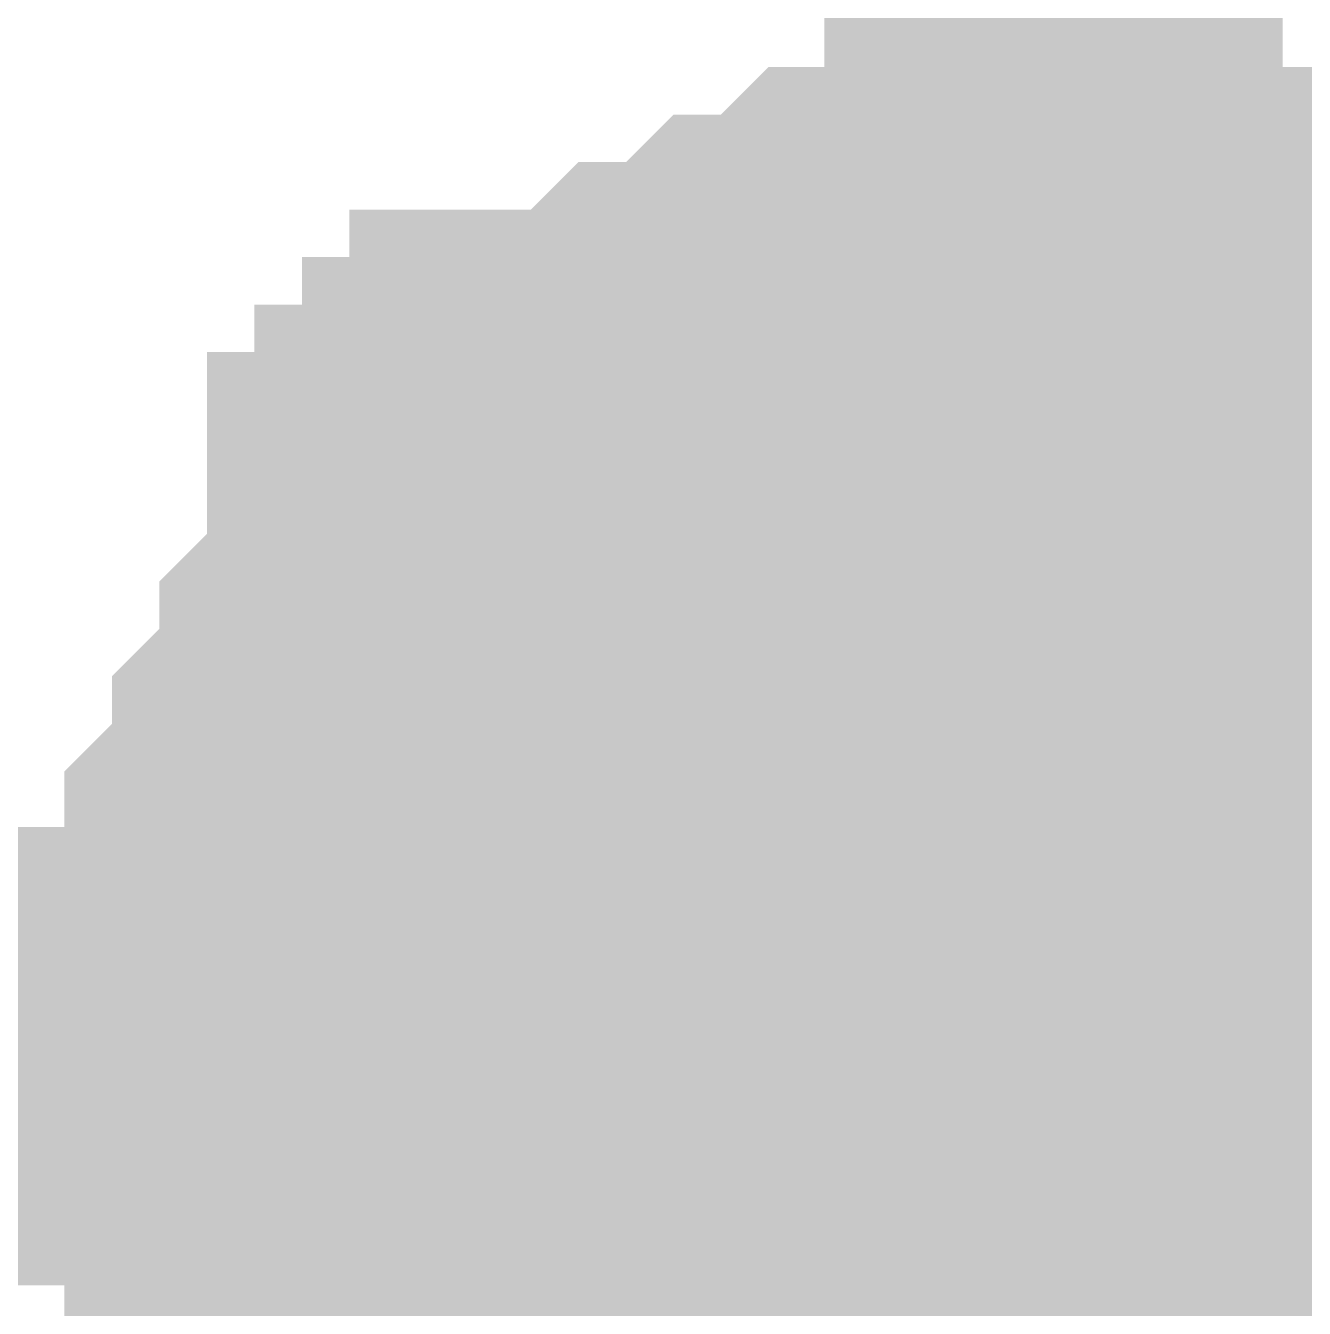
# Model space of a CAD drawing. Header units: millimetres. Extents: x 0 to 841, y 0 to 594.
# Drawn here: x 114.453 to 115.289, y 34.817 to 35.655 of the extents above; entities that cross this region are included whole.
import ezdxf

# ---------------------------------------------------------------- set-up
doc = ezdxf.new("R2010")
doc.units = ezdxf.units.MM
doc.layers.add('Sheet', color=255, linetype='Continuous')

msp = doc.modelspace()

# ---------------------------------------------------------------- linework, layer by layer
at = {"layer": 'Sheet', "const_width": 0.29972}
for points in [[(87.6404, 49.98672), (100.12496, 49.98672), (100.12496, 34.98138), (115.12507, 34.98138), (115.12507, 34.98138)], [(115.12507, 34.98138), (115.12507, 41.97144)], [(114.62818, 34.98138), (114.62818, 35.01245), (114.62818, 35.04351), (114.62818, 35.04351), (114.62818, 35.07458), (114.62818, 35.10565), (114.65923, 35.13672), (114.65923, 35.16778), (114.65923, 35.16778), (114.69029, 35.19885), (114.69029, 35.22992), (114.69029, 35.22992), (114.72134, 35.26098), (114.72134, 35.29205), (114.7524, 35.29205), (114.7524, 35.32312), (114.78346, 35.32312), (114.78346, 35.35418), (114.81451, 35.35418), (114.81451, 35.38525), (114.84557, 35.38525), (114.87662, 35.41632), (114.87662, 35.41632), (114.90768, 35.41632), (114.93874, 35.44738), (114.93874, 35.44738), (114.96979, 35.44738), (115.00085, 35.47845), (115.03191, 35.47845), (115.06296, 35.47845), (115.06296, 35.47845), (115.09402, 35.47845), (115.12507, 35.47845)], [(114.62818, 34.98138), (114.62818, 35.01245), (114.62818, 35.04351), (114.62818, 35.04351), (114.62818, 35.07458), (114.62818, 35.10565), (114.65923, 35.13672), (114.65923, 35.16778), (114.65923, 35.16778), (114.69029, 35.19885), (114.69029, 35.22992), (114.69029, 35.22992), (114.72134, 35.26098), (114.72134, 35.29205), (114.7524, 35.29205), (114.7524, 35.32312), (114.78346, 35.32312), (114.78346, 35.35418), (114.81451, 35.35418), (114.81451, 35.38525), (114.84557, 35.38525), (114.87662, 35.41632), (114.87662, 35.41632), (114.90768, 35.41632), (114.93874, 35.44738), (114.93874, 35.44738), (114.96979, 35.44738), (115.00085, 35.47845), (115.03191, 35.47845), (115.06296, 35.47845), (115.06296, 35.47845), (115.09402, 35.47845), (115.12507, 35.47845)], [(114.62818, 34.98138), (114.62818, 35.01245), (114.62818, 35.04351), (114.62818, 35.04351), (114.62818, 35.07458), (114.62818, 35.10565), (114.65923, 35.13672), (114.65923, 35.16778), (114.65923, 35.16778), (114.69029, 35.19885), (114.69029, 35.22992), (114.69029, 35.22992), (114.72134, 35.26098), (114.72134, 35.29205), (114.7524, 35.29205), (114.7524, 35.32312), (114.78346, 35.32312), (114.78346, 35.35418), (114.81451, 35.35418), (114.81451, 35.38525), (114.84557, 35.38525), (114.87662, 35.41632), (114.87662, 35.41632), (114.90768, 35.41632), (114.93874, 35.44738), (114.93874, 35.44738), (114.96979, 35.44738), (115.00085, 35.47845), (115.03191, 35.47845), (115.06296, 35.47845), (115.06296, 35.47845), (115.09402, 35.47845), (115.12507, 35.47845)], [(114.62818, 34.98138), (114.62818, 35.01245), (114.62818, 35.04351), (114.62818, 35.04351), (114.62818, 35.07458), (114.62818, 35.10565), (114.65923, 35.13672), (114.65923, 35.16778), (114.65923, 35.16778), (114.69029, 35.19885), (114.69029, 35.22992), (114.69029, 35.22992), (114.72134, 35.26098), (114.72134, 35.29205), (114.7524, 35.29205), (114.7524, 35.32312), (114.78346, 35.32312), (114.78346, 35.35418), (114.81451, 35.35418), (114.81451, 35.38525), (114.84557, 35.38525), (114.87662, 35.41632), (114.87662, 35.41632), (114.90768, 35.41632), (114.93874, 35.44738), (114.93874, 35.44738), (114.96979, 35.44738), (115.00085, 35.47845), (115.03191, 35.47845), (115.06296, 35.47845), (115.06296, 35.47845), (115.09402, 35.47845), (115.12507, 35.47845)], [(114.62818, 34.98138), (114.62818, 35.01245), (114.62818, 35.04351), (114.62818, 35.04351), (114.62818, 35.07458), (114.62818, 35.10565), (114.65923, 35.13672), (114.65923, 35.16778), (114.65923, 35.16778), (114.69029, 35.19885), (114.69029, 35.22992), (114.69029, 35.22992), (114.72134, 35.26098), (114.72134, 35.29205), (114.7524, 35.29205), (114.7524, 35.32312), (114.78346, 35.32312), (114.78346, 35.35418), (114.81451, 35.35418), (114.81451, 35.38525), (114.84557, 35.38525), (114.87662, 35.41632), (114.87662, 35.41632), (114.90768, 35.41632), (114.93874, 35.44738), (114.93874, 35.44738), (114.96979, 35.44738), (115.00085, 35.47845), (115.03191, 35.47845), (115.06296, 35.47845), (115.06296, 35.47845), (115.09402, 35.47845), (115.12507, 35.47845)], [(114.62818, 34.98138), (114.62818, 35.01245), (114.62818, 35.04351), (114.62818, 35.04351), (114.62818, 35.07458), (114.62818, 35.10565), (114.65923, 35.13672), (114.65923, 35.16778), (114.65923, 35.16778), (114.69029, 35.19885), (114.69029, 35.22992), (114.69029, 35.22992), (114.72134, 35.26098), (114.72134, 35.29205), (114.7524, 35.29205), (114.7524, 35.32312), (114.78346, 35.32312), (114.78346, 35.35418), (114.81451, 35.35418), (114.81451, 35.38525), (114.84557, 35.38525), (114.87662, 35.41632), (114.87662, 35.41632), (114.90768, 35.41632), (114.93874, 35.44738), (114.93874, 35.44738), (114.96979, 35.44738), (115.00085, 35.47845), (115.03191, 35.47845), (115.06296, 35.47845), (115.06296, 35.47845), (115.09402, 35.47845), (115.12507, 35.47845)], [(114.62818, 34.98138), (114.62818, 35.01245), (114.62818, 35.04351), (114.62818, 35.04351), (114.62818, 35.07458), (114.62818, 35.10565), (114.65923, 35.13672), (114.65923, 35.16778), (114.65923, 35.16778), (114.69029, 35.19885), (114.69029, 35.22992), (114.69029, 35.22992), (114.72134, 35.26098), (114.72134, 35.29205), (114.7524, 35.29205), (114.7524, 35.32312), (114.78346, 35.32312), (114.78346, 35.35418), (114.81451, 35.35418), (114.81451, 35.38525), (114.84557, 35.38525), (114.87662, 35.41632), (114.87662, 35.41632), (114.90768, 35.41632), (114.93874, 35.44738), (114.93874, 35.44738), (114.96979, 35.44738), (115.00085, 35.47845), (115.03191, 35.47845), (115.06296, 35.47845), (115.06296, 35.47845), (115.09402, 35.47845), (115.12507, 35.47845)], [(114.62818, 34.98138), (114.62818, 35.01245), (114.62818, 35.04351), (114.62818, 35.04351), (114.62818, 35.07458), (114.62818, 35.10565), (114.65923, 35.13672), (114.65923, 35.16778), (114.65923, 35.16778), (114.69029, 35.19885), (114.69029, 35.22992), (114.69029, 35.22992), (114.72134, 35.26098), (114.72134, 35.29205), (114.7524, 35.29205), (114.7524, 35.32312), (114.78346, 35.32312), (114.78346, 35.35418), (114.81451, 35.35418), (114.81451, 35.38525), (114.84557, 35.38525), (114.87662, 35.41632), (114.87662, 35.41632), (114.90768, 35.41632), (114.93874, 35.44738), (114.93874, 35.44738), (114.96979, 35.44738), (115.00085, 35.47845), (115.03191, 35.47845), (115.06296, 35.47845), (115.06296, 35.47845), (115.09402, 35.47845), (115.12507, 35.47845)], [(114.62818, 34.98138), (114.62818, 35.01245), (114.62818, 35.04351), (114.62818, 35.04351), (114.62818, 35.07458), (114.62818, 35.10565), (114.65923, 35.13672), (114.65923, 35.16778), (114.65923, 35.16778), (114.69029, 35.19885), (114.69029, 35.22992), (114.69029, 35.22992), (114.72134, 35.26098), (114.72134, 35.29205), (114.7524, 35.29205), (114.7524, 35.32312), (114.78346, 35.32312), (114.78346, 35.35418), (114.81451, 35.35418), (114.81451, 35.38525), (114.84557, 35.38525), (114.87662, 35.41632), (114.87662, 35.41632), (114.90768, 35.41632), (114.93874, 35.44738), (114.93874, 35.44738), (114.96979, 35.44738), (115.00085, 35.47845), (115.03191, 35.47845), (115.06296, 35.47845), (115.06296, 35.47845), (115.09402, 35.47845), (115.12507, 35.47845)], [(114.62818, 34.98138), (114.62818, 35.01245), (114.62818, 35.04351), (114.62818, 35.04351), (114.62818, 35.07458), (114.62818, 35.10565), (114.65923, 35.13672), (114.65923, 35.16778), (114.65923, 35.16778), (114.69029, 35.19885), (114.69029, 35.22992), (114.69029, 35.22992), (114.72134, 35.26098), (114.72134, 35.29205), (114.7524, 35.29205), (114.7524, 35.32312), (114.78346, 35.32312), (114.78346, 35.35418), (114.81451, 35.35418), (114.81451, 35.38525), (114.84557, 35.38525), (114.87662, 35.41632), (114.87662, 35.41632), (114.90768, 35.41632), (114.93874, 35.44738), (114.93874, 35.44738), (114.96979, 35.44738), (115.00085, 35.47845), (115.03191, 35.47845), (115.06296, 35.47845), (115.06296, 35.47845), (115.09402, 35.47845), (115.12507, 35.47845)], [(114.62818, 34.98138), (114.62818, 35.01245), (114.62818, 35.04351), (114.62818, 35.04351), (114.62818, 35.07458), (114.62818, 35.10565), (114.65923, 35.13672), (114.65923, 35.16778), (114.65923, 35.16778), (114.69029, 35.19885), (114.69029, 35.22992), (114.69029, 35.22992), (114.72134, 35.26098), (114.72134, 35.29205), (114.7524, 35.29205), (114.7524, 35.32312), (114.78346, 35.32312), (114.78346, 35.35418), (114.81451, 35.35418), (114.81451, 35.38525), (114.84557, 35.38525), (114.87662, 35.41632), (114.87662, 35.41632), (114.90768, 35.41632), (114.93874, 35.44738), (114.93874, 35.44738), (114.96979, 35.44738), (115.00085, 35.47845), (115.03191, 35.47845), (115.06296, 35.47845), (115.06296, 35.47845), (115.09402, 35.47845), (115.12507, 35.47845)], [(114.62818, 34.98138), (114.62818, 35.01245), (114.62818, 35.04351), (114.62818, 35.04351), (114.62818, 35.07458), (114.62818, 35.10565), (114.65923, 35.13672), (114.65923, 35.16778), (114.65923, 35.16778), (114.69029, 35.19885), (114.69029, 35.22992), (114.69029, 35.22992), (114.72134, 35.26098), (114.72134, 35.29205), (114.7524, 35.29205), (114.7524, 35.32312), (114.78346, 35.32312), (114.78346, 35.35418), (114.81451, 35.35418), (114.81451, 35.38525), (114.84557, 35.38525), (114.87662, 35.41632), (114.87662, 35.41632), (114.90768, 35.41632), (114.93874, 35.44738), (114.93874, 35.44738), (114.96979, 35.44738), (115.00085, 35.47845), (115.03191, 35.47845), (115.06296, 35.47845), (115.06296, 35.47845), (115.09402, 35.47845), (115.12507, 35.47845)], [(114.62818, 34.98138), (114.62818, 35.01245), (114.62818, 35.04351), (114.62818, 35.04351), (114.62818, 35.07458), (114.62818, 35.10565), (114.65923, 35.13672), (114.65923, 35.16778), (114.65923, 35.16778), (114.69029, 35.19885), (114.69029, 35.22992), (114.69029, 35.22992), (114.72134, 35.26098), (114.72134, 35.29205), (114.7524, 35.29205), (114.7524, 35.32312), (114.78346, 35.32312), (114.78346, 35.35418), (114.81451, 35.35418), (114.81451, 35.38525), (114.84557, 35.38525), (114.87662, 35.41632), (114.87662, 35.41632), (114.90768, 35.41632), (114.93874, 35.44738), (114.93874, 35.44738), (114.96979, 35.44738), (115.00085, 35.47845), (115.03191, 35.47845), (115.06296, 35.47845), (115.06296, 35.47845), (115.09402, 35.47845), (115.12507, 35.47845)], [(114.62818, 34.98138), (114.62818, 35.01245), (114.62818, 35.04351), (114.62818, 35.04351), (114.62818, 35.07458), (114.62818, 35.10565), (114.65923, 35.13672), (114.65923, 35.16778), (114.65923, 35.16778), (114.69029, 35.19885), (114.69029, 35.22992), (114.69029, 35.22992), (114.72134, 35.26098), (114.72134, 35.29205), (114.7524, 35.29205), (114.7524, 35.32312), (114.78346, 35.32312), (114.78346, 35.35418), (114.81451, 35.35418), (114.81451, 35.38525), (114.84557, 35.38525), (114.87662, 35.41632), (114.87662, 35.41632), (114.90768, 35.41632), (114.93874, 35.44738), (114.93874, 35.44738), (114.96979, 35.44738), (115.00085, 35.47845), (115.03191, 35.47845), (115.06296, 35.47845), (115.06296, 35.47845), (115.09402, 35.47845), (115.12507, 35.47845)], [(114.62818, 34.98138), (114.62818, 35.01245), (114.62818, 35.04351), (114.62818, 35.04351), (114.62818, 35.07458), (114.62818, 35.10565), (114.65923, 35.13672), (114.65923, 35.16778), (114.65923, 35.16778), (114.69029, 35.19885), (114.69029, 35.22992), (114.69029, 35.22992), (114.72134, 35.26098), (114.72134, 35.29205), (114.7524, 35.29205), (114.7524, 35.32312), (114.78346, 35.32312), (114.78346, 35.35418), (114.81451, 35.35418), (114.81451, 35.38525), (114.84557, 35.38525), (114.87662, 35.41632), (114.87662, 35.41632), (114.90768, 35.41632), (114.93874, 35.44738), (114.93874, 35.44738), (114.96979, 35.44738), (115.00085, 35.47845), (115.03191, 35.47845), (115.06296, 35.47845), (115.06296, 35.47845), (115.09402, 35.47845), (115.12507, 35.47845)], [(114.62818, 34.98138), (114.62818, 35.01245), (114.62818, 35.04351), (114.62818, 35.04351), (114.62818, 35.07458), (114.62818, 35.10565), (114.65923, 35.13672), (114.65923, 35.16778), (114.65923, 35.16778), (114.69029, 35.19885), (114.69029, 35.22992), (114.69029, 35.22992), (114.72134, 35.26098), (114.72134, 35.29205), (114.7524, 35.29205), (114.7524, 35.32312), (114.78346, 35.32312), (114.78346, 35.35418), (114.81451, 35.35418), (114.81451, 35.38525), (114.84557, 35.38525), (114.87662, 35.41632), (114.87662, 35.41632), (114.90768, 35.41632), (114.93874, 35.44738), (114.93874, 35.44738), (114.96979, 35.44738), (115.00085, 35.47845), (115.03191, 35.47845), (115.06296, 35.47845), (115.06296, 35.47845), (115.09402, 35.47845), (115.12507, 35.47845)], [(114.62818, 34.98138), (114.62818, 35.01245), (114.62818, 35.04351), (114.62818, 35.04351), (114.62818, 35.07458), (114.62818, 35.10565), (114.65923, 35.13672), (114.65923, 35.16778), (114.65923, 35.16778), (114.69029, 35.19885), (114.69029, 35.22992), (114.69029, 35.22992), (114.72134, 35.26098), (114.72134, 35.29205), (114.7524, 35.29205), (114.7524, 35.32312), (114.78346, 35.32312), (114.78346, 35.35418), (114.81451, 35.35418), (114.81451, 35.38525), (114.84557, 35.38525), (114.87662, 35.41632), (114.87662, 35.41632), (114.90768, 35.41632), (114.93874, 35.44738), (114.93874, 35.44738), (114.96979, 35.44738), (115.00085, 35.47845), (115.03191, 35.47845), (115.06296, 35.47845), (115.06296, 35.47845), (115.09402, 35.47845), (115.12507, 35.47845)], [(114.62818, 34.98138), (114.62818, 35.01245), (114.62818, 35.04351), (114.62818, 35.04351), (114.62818, 35.07458), (114.62818, 35.10565), (114.65923, 35.13672), (114.65923, 35.16778), (114.65923, 35.16778), (114.69029, 35.19885), (114.69029, 35.22992), (114.69029, 35.22992), (114.72134, 35.26098), (114.72134, 35.29205), (114.7524, 35.29205), (114.7524, 35.32312), (114.78346, 35.32312), (114.78346, 35.35418), (114.81451, 35.35418), (114.81451, 35.38525), (114.84557, 35.38525), (114.87662, 35.41632), (114.87662, 35.41632), (114.90768, 35.41632), (114.93874, 35.44738), (114.93874, 35.44738), (114.96979, 35.44738), (115.00085, 35.47845), (115.03191, 35.47845), (115.06296, 35.47845), (115.06296, 35.47845), (115.09402, 35.47845), (115.12507, 35.47845)], [(114.62818, 34.98138), (114.62818, 35.01245), (114.62818, 35.04351), (114.62818, 35.04351), (114.62818, 35.07458), (114.62818, 35.10565), (114.65923, 35.13672), (114.65923, 35.16778), (114.65923, 35.16778), (114.69029, 35.19885), (114.69029, 35.22992), (114.69029, 35.22992), (114.72134, 35.26098), (114.72134, 35.29205), (114.7524, 35.29205), (114.7524, 35.32312), (114.78346, 35.32312), (114.78346, 35.35418), (114.81451, 35.35418), (114.81451, 35.38525), (114.84557, 35.38525), (114.87662, 35.41632), (114.87662, 35.41632), (114.90768, 35.41632), (114.93874, 35.44738), (114.93874, 35.44738), (114.96979, 35.44738), (115.00085, 35.47845), (115.03191, 35.47845), (115.06296, 35.47845), (115.06296, 35.47845), (115.09402, 35.47845), (115.12507, 35.47845)], [(114.62818, 34.98138), (114.62818, 35.01245), (114.62818, 35.04351), (114.62818, 35.04351), (114.62818, 35.07458), (114.62818, 35.10565), (114.65923, 35.13672), (114.65923, 35.16778), (114.65923, 35.16778), (114.69029, 35.19885), (114.69029, 35.22992), (114.69029, 35.22992), (114.72134, 35.26098), (114.72134, 35.29205), (114.7524, 35.29205), (114.7524, 35.32312), (114.78346, 35.32312), (114.78346, 35.35418), (114.81451, 35.35418), (114.81451, 35.38525), (114.84557, 35.38525), (114.87662, 35.41632), (114.87662, 35.41632), (114.90768, 35.41632), (114.93874, 35.44738), (114.93874, 35.44738), (114.96979, 35.44738), (115.00085, 35.47845), (115.03191, 35.47845), (115.06296, 35.47845), (115.06296, 35.47845), (115.09402, 35.47845), (115.12507, 35.47845)], [(115.12507, 35.47845), (115.12507, 35.47845)], [(115.12507, 35.47845), (115.15613, 35.47845), (115.18719, 35.47845), (115.18719, 35.47845), (115.21824, 35.47845), (115.2493, 35.47845), (115.28035, 35.44738), (115.31141, 35.44738), (115.31141, 35.44738), (115.34247, 35.41632), (115.37352, 35.41632), (115.37352, 35.41632), (115.40458, 35.38525), (115.43564, 35.38525), (115.43564, 35.35418), (115.46669, 35.35418)], [(115.12507, 35.47845), (115.12507, 35.47845)], [(115.12507, 35.47845), (115.15613, 35.47845), (115.18719, 35.47845), (115.18719, 35.47845), (115.21824, 35.47845), (115.2493, 35.47845), (115.28035, 35.44738), (115.31141, 35.44738), (115.31141, 35.44738), (115.34247, 35.41632), (115.37352, 35.41632), (115.37352, 35.41632), (115.40458, 35.38525), (115.43564, 35.38525), (115.43564, 35.35418), (115.46669, 35.35418)], [(115.12507, 35.47845), (115.12507, 35.47845)], [(115.12507, 35.47845), (115.15613, 35.47845), (115.18719, 35.47845), (115.18719, 35.47845), (115.21824, 35.47845), (115.2493, 35.47845), (115.28035, 35.44738), (115.31141, 35.44738), (115.31141, 35.44738), (115.34247, 35.41632), (115.37352, 35.41632), (115.37352, 35.41632), (115.40458, 35.38525), (115.43564, 35.38525), (115.43564, 35.35418), (115.46669, 35.35418)], [(115.12507, 35.47845), (115.12507, 35.47845)], [(115.12507, 35.47845), (115.15613, 35.47845), (115.18719, 35.47845), (115.18719, 35.47845), (115.21824, 35.47845), (115.2493, 35.47845), (115.28035, 35.44738), (115.31141, 35.44738), (115.31141, 35.44738), (115.34247, 35.41632), (115.37352, 35.41632), (115.37352, 35.41632), (115.40458, 35.38525), (115.43564, 35.38525), (115.43564, 35.35418), (115.46669, 35.35418)], [(115.12507, 35.47845), (115.12507, 35.47845)], [(115.12507, 35.47845), (115.15613, 35.47845), (115.18719, 35.47845), (115.18719, 35.47845), (115.21824, 35.47845), (115.2493, 35.47845), (115.28035, 35.44738), (115.31141, 35.44738), (115.31141, 35.44738), (115.34247, 35.41632), (115.37352, 35.41632), (115.37352, 35.41632), (115.40458, 35.38525), (115.43564, 35.38525), (115.43564, 35.35418), (115.46669, 35.35418)], [(115.12507, 35.47845), (115.12507, 35.47845)], [(115.12507, 35.47845), (115.15613, 35.47845), (115.18719, 35.47845), (115.18719, 35.47845), (115.21824, 35.47845), (115.2493, 35.47845), (115.28035, 35.44738), (115.31141, 35.44738), (115.31141, 35.44738), (115.34247, 35.41632), (115.37352, 35.41632), (115.37352, 35.41632), (115.40458, 35.38525), (115.43564, 35.38525), (115.43564, 35.35418), (115.46669, 35.35418)], [(115.12507, 35.47845), (115.12507, 35.47845)], [(115.12507, 35.47845), (115.15613, 35.47845), (115.18719, 35.47845), (115.18719, 35.47845), (115.21824, 35.47845), (115.2493, 35.47845), (115.28035, 35.44738), (115.31141, 35.44738), (115.31141, 35.44738), (115.34247, 35.41632), (115.37352, 35.41632), (115.37352, 35.41632), (115.40458, 35.38525), (115.43564, 35.38525), (115.43564, 35.35418), (115.46669, 35.35418)], [(115.12507, 35.47845), (115.12507, 35.47845)], [(115.12507, 35.47845), (115.15613, 35.47845), (115.18719, 35.47845), (115.18719, 35.47845), (115.21824, 35.47845), (115.2493, 35.47845), (115.28035, 35.44738), (115.31141, 35.44738), (115.31141, 35.44738), (115.34247, 35.41632), (115.37352, 35.41632), (115.37352, 35.41632), (115.40458, 35.38525), (115.43564, 35.38525), (115.43564, 35.35418), (115.46669, 35.35418)], [(115.12507, 35.47845), (115.12507, 35.47845)], [(115.12507, 35.47845), (115.15613, 35.47845), (115.18719, 35.47845), (115.18719, 35.47845), (115.21824, 35.47845), (115.2493, 35.47845), (115.28035, 35.44738), (115.31141, 35.44738), (115.31141, 35.44738), (115.34247, 35.41632), (115.37352, 35.41632), (115.37352, 35.41632), (115.40458, 35.38525), (115.43564, 35.38525), (115.43564, 35.35418), (115.46669, 35.35418)], [(115.12507, 35.47845), (115.12507, 35.47845)], [(115.12507, 35.47845), (115.15613, 35.47845), (115.18719, 35.47845), (115.18719, 35.47845), (115.21824, 35.47845), (115.2493, 35.47845), (115.28035, 35.44738), (115.31141, 35.44738), (115.31141, 35.44738), (115.34247, 35.41632), (115.37352, 35.41632), (115.37352, 35.41632), (115.40458, 35.38525), (115.43564, 35.38525), (115.43564, 35.35418), (115.46669, 35.35418)], [(115.12507, 35.47845), (115.12507, 35.47845)], [(115.12507, 35.47845), (115.15613, 35.47845), (115.18719, 35.47845), (115.18719, 35.47845), (115.21824, 35.47845), (115.2493, 35.47845), (115.28035, 35.44738), (115.31141, 35.44738), (115.31141, 35.44738), (115.34247, 35.41632), (115.37352, 35.41632), (115.37352, 35.41632), (115.40458, 35.38525), (115.43564, 35.38525), (115.43564, 35.35418), (115.46669, 35.35418)], [(115.12507, 35.47845), (115.12507, 35.47845)], [(115.12507, 35.47845), (115.15613, 35.47845), (115.18719, 35.47845), (115.18719, 35.47845), (115.21824, 35.47845), (115.2493, 35.47845), (115.28035, 35.44738), (115.31141, 35.44738), (115.31141, 35.44738), (115.34247, 35.41632), (115.37352, 35.41632), (115.37352, 35.41632), (115.40458, 35.38525), (115.43564, 35.38525), (115.43564, 35.35418), (115.46669, 35.35418)], [(115.12507, 35.47845), (115.12507, 35.47845)], [(115.12507, 35.47845), (115.15613, 35.47845), (115.18719, 35.47845), (115.18719, 35.47845), (115.21824, 35.47845), (115.2493, 35.47845), (115.28035, 35.44738), (115.31141, 35.44738), (115.31141, 35.44738), (115.34247, 35.41632), (115.37352, 35.41632), (115.37352, 35.41632), (115.40458, 35.38525), (115.43564, 35.38525), (115.43564, 35.35418), (115.46669, 35.35418)], [(115.12507, 35.47845), (115.12507, 35.47845)], [(115.12507, 35.47845), (115.15613, 35.47845), (115.18719, 35.47845), (115.18719, 35.47845), (115.21824, 35.47845), (115.2493, 35.47845), (115.28035, 35.44738), (115.31141, 35.44738), (115.31141, 35.44738), (115.34247, 35.41632), (115.37352, 35.41632), (115.37352, 35.41632), (115.40458, 35.38525), (115.43564, 35.38525), (115.43564, 35.35418), (115.46669, 35.35418)], [(115.12507, 35.47845), (115.12507, 35.47845)], [(115.12507, 35.47845), (115.15613, 35.47845), (115.18719, 35.47845), (115.18719, 35.47845), (115.21824, 35.47845), (115.2493, 35.47845), (115.28035, 35.44738), (115.31141, 35.44738), (115.31141, 35.44738), (115.34247, 35.41632), (115.37352, 35.41632), (115.37352, 35.41632), (115.40458, 35.38525), (115.43564, 35.38525), (115.43564, 35.35418), (115.46669, 35.35418)], [(115.12507, 35.47845), (115.12507, 35.47845)], [(115.12507, 35.47845), (115.15613, 35.47845), (115.18719, 35.47845), (115.18719, 35.47845), (115.21824, 35.47845), (115.2493, 35.47845), (115.28035, 35.44738), (115.31141, 35.44738), (115.31141, 35.44738), (115.34247, 35.41632), (115.37352, 35.41632), (115.37352, 35.41632), (115.40458, 35.38525), (115.43564, 35.38525), (115.43564, 35.35418), (115.46669, 35.35418)], [(115.12507, 35.47845), (115.12507, 35.47845)], [(115.12507, 35.47845), (115.15613, 35.47845), (115.18719, 35.47845), (115.18719, 35.47845), (115.21824, 35.47845), (115.2493, 35.47845), (115.28035, 35.44738), (115.31141, 35.44738), (115.31141, 35.44738), (115.34247, 35.41632), (115.37352, 35.41632), (115.37352, 35.41632), (115.40458, 35.38525), (115.43564, 35.38525), (115.43564, 35.35418), (115.46669, 35.35418)], [(115.12507, 35.47845), (115.12507, 35.47845)], [(115.12507, 35.47845), (115.15613, 35.47845), (115.18719, 35.47845), (115.18719, 35.47845), (115.21824, 35.47845), (115.2493, 35.47845), (115.28035, 35.44738), (115.31141, 35.44738), (115.31141, 35.44738), (115.34247, 35.41632), (115.37352, 35.41632), (115.37352, 35.41632), (115.40458, 35.38525), (115.43564, 35.38525), (115.43564, 35.35418), (115.46669, 35.35418)], [(115.12507, 35.47845), (115.12507, 35.47845)], [(115.12507, 35.47845), (115.15613, 35.47845), (115.18719, 35.47845), (115.18719, 35.47845), (115.21824, 35.47845), (115.2493, 35.47845), (115.28035, 35.44738), (115.31141, 35.44738), (115.31141, 35.44738), (115.34247, 35.41632), (115.37352, 35.41632), (115.37352, 35.41632), (115.40458, 35.38525), (115.43564, 35.38525), (115.43564, 35.35418), (115.46669, 35.35418)], [(115.12507, 35.47845), (115.12507, 35.47845)], [(115.12507, 35.47845), (115.15613, 35.47845), (115.18719, 35.47845), (115.18719, 35.47845), (115.21824, 35.47845), (115.2493, 35.47845), (115.28035, 35.44738), (115.31141, 35.44738), (115.31141, 35.44738), (115.34247, 35.41632), (115.37352, 35.41632), (115.37352, 35.41632), (115.40458, 35.38525), (115.43564, 35.38525), (115.43564, 35.35418), (115.46669, 35.35418)], [(114.7524, 34.63964), (114.7524, 34.67071), (114.72134, 34.67071), (114.72134, 34.70178), (114.69029, 34.73285), (114.69029, 34.73285), (114.69029, 34.76391), (114.65923, 34.79498), (114.65923, 34.79498), (114.65923, 34.82605), (114.62818, 34.85711), (114.62818, 34.88818), (114.62818, 34.91925), (114.62818, 34.91925), (114.62818, 34.95031), (114.62818, 34.98138)], [(114.62818, 34.98138), (114.62818, 34.98138)], [(114.7524, 34.63964), (114.7524, 34.67071), (114.72134, 34.67071), (114.72134, 34.70178), (114.69029, 34.73285), (114.69029, 34.73285), (114.69029, 34.76391), (114.65923, 34.79498), (114.65923, 34.79498), (114.65923, 34.82605), (114.62818, 34.85711), (114.62818, 34.88818), (114.62818, 34.91925), (114.62818, 34.91925), (114.62818, 34.95031), (114.62818, 34.98138)], [(114.62818, 34.98138), (114.62818, 34.98138)], [(114.7524, 34.63964), (114.7524, 34.67071), (114.72134, 34.67071), (114.72134, 34.70178), (114.69029, 34.73285), (114.69029, 34.73285), (114.69029, 34.76391), (114.65923, 34.79498), (114.65923, 34.79498), (114.65923, 34.82605), (114.62818, 34.85711), (114.62818, 34.88818), (114.62818, 34.91925), (114.62818, 34.91925), (114.62818, 34.95031), (114.62818, 34.98138)], [(114.62818, 34.98138), (114.62818, 34.98138)], [(114.7524, 34.63964), (114.7524, 34.67071), (114.72134, 34.67071), (114.72134, 34.70178), (114.69029, 34.73285), (114.69029, 34.73285), (114.69029, 34.76391), (114.65923, 34.79498), (114.65923, 34.79498), (114.65923, 34.82605), (114.62818, 34.85711), (114.62818, 34.88818), (114.62818, 34.91925), (114.62818, 34.91925), (114.62818, 34.95031), (114.62818, 34.98138)], [(114.62818, 34.98138), (114.62818, 34.98138)], [(114.7524, 34.63964), (114.7524, 34.67071), (114.72134, 34.67071), (114.72134, 34.70178), (114.69029, 34.73285), (114.69029, 34.73285), (114.69029, 34.76391), (114.65923, 34.79498), (114.65923, 34.79498), (114.65923, 34.82605), (114.62818, 34.85711), (114.62818, 34.88818), (114.62818, 34.91925), (114.62818, 34.91925), (114.62818, 34.95031), (114.62818, 34.98138)], [(114.62818, 34.98138), (114.62818, 34.98138)], [(114.7524, 34.63964), (114.7524, 34.67071), (114.72134, 34.67071), (114.72134, 34.70178), (114.69029, 34.73285), (114.69029, 34.73285), (114.69029, 34.76391), (114.65923, 34.79498), (114.65923, 34.79498), (114.65923, 34.82605), (114.62818, 34.85711), (114.62818, 34.88818), (114.62818, 34.91925), (114.62818, 34.91925), (114.62818, 34.95031), (114.62818, 34.98138)], [(114.62818, 34.98138), (114.62818, 34.98138)], [(114.7524, 34.63964), (114.7524, 34.67071), (114.72134, 34.67071), (114.72134, 34.70178), (114.69029, 34.73285), (114.69029, 34.73285), (114.69029, 34.76391), (114.65923, 34.79498), (114.65923, 34.79498), (114.65923, 34.82605), (114.62818, 34.85711), (114.62818, 34.88818), (114.62818, 34.91925), (114.62818, 34.91925), (114.62818, 34.95031), (114.62818, 34.98138)], [(114.62818, 34.98138), (114.62818, 34.98138)], [(114.7524, 34.63964), (114.7524, 34.67071), (114.72134, 34.67071), (114.72134, 34.70178), (114.69029, 34.73285), (114.69029, 34.73285), (114.69029, 34.76391), (114.65923, 34.79498), (114.65923, 34.79498), (114.65923, 34.82605), (114.62818, 34.85711), (114.62818, 34.88818), (114.62818, 34.91925), (114.62818, 34.91925), (114.62818, 34.95031), (114.62818, 34.98138)], [(114.62818, 34.98138), (114.62818, 34.98138)], [(114.7524, 34.63964), (114.7524, 34.67071), (114.72134, 34.67071), (114.72134, 34.70178), (114.69029, 34.73285), (114.69029, 34.73285), (114.69029, 34.76391), (114.65923, 34.79498), (114.65923, 34.79498), (114.65923, 34.82605), (114.62818, 34.85711), (114.62818, 34.88818), (114.62818, 34.91925), (114.62818, 34.91925), (114.62818, 34.95031), (114.62818, 34.98138)], [(114.62818, 34.98138), (114.62818, 34.98138)], [(114.7524, 34.63964), (114.7524, 34.67071), (114.72134, 34.67071), (114.72134, 34.70178), (114.69029, 34.73285), (114.69029, 34.73285), (114.69029, 34.76391), (114.65923, 34.79498), (114.65923, 34.79498), (114.65923, 34.82605), (114.62818, 34.85711), (114.62818, 34.88818), (114.62818, 34.91925), (114.62818, 34.91925), (114.62818, 34.95031), (114.62818, 34.98138)], [(114.62818, 34.98138), (114.62818, 34.98138)], [(114.7524, 34.63964), (114.7524, 34.67071), (114.72134, 34.67071), (114.72134, 34.70178), (114.69029, 34.73285), (114.69029, 34.73285), (114.69029, 34.76391), (114.65923, 34.79498), (114.65923, 34.79498), (114.65923, 34.82605), (114.62818, 34.85711), (114.62818, 34.88818), (114.62818, 34.91925), (114.62818, 34.91925), (114.62818, 34.95031), (114.62818, 34.98138)], [(114.62818, 34.98138), (114.62818, 34.98138)], [(114.7524, 34.63964), (114.7524, 34.67071), (114.72134, 34.67071), (114.72134, 34.70178), (114.69029, 34.73285), (114.69029, 34.73285), (114.69029, 34.76391), (114.65923, 34.79498), (114.65923, 34.79498), (114.65923, 34.82605), (114.62818, 34.85711), (114.62818, 34.88818), (114.62818, 34.91925), (114.62818, 34.91925), (114.62818, 34.95031), (114.62818, 34.98138)], [(114.62818, 34.98138), (114.62818, 34.98138)], [(114.7524, 34.63964), (114.7524, 34.67071), (114.72134, 34.67071), (114.72134, 34.70178), (114.69029, 34.73285), (114.69029, 34.73285), (114.69029, 34.76391), (114.65923, 34.79498), (114.65923, 34.79498), (114.65923, 34.82605), (114.62818, 34.85711), (114.62818, 34.88818), (114.62818, 34.91925), (114.62818, 34.91925), (114.62818, 34.95031), (114.62818, 34.98138)], [(114.62818, 34.98138), (114.62818, 34.98138)], [(114.7524, 34.63964), (114.7524, 34.67071), (114.72134, 34.67071), (114.72134, 34.70178), (114.69029, 34.73285), (114.69029, 34.73285), (114.69029, 34.76391), (114.65923, 34.79498), (114.65923, 34.79498), (114.65923, 34.82605), (114.62818, 34.85711), (114.62818, 34.88818), (114.62818, 34.91925), (114.62818, 34.91925), (114.62818, 34.95031), (114.62818, 34.98138)], [(114.62818, 34.98138), (114.62818, 34.98138)], [(114.7524, 34.63964), (114.7524, 34.67071), (114.72134, 34.67071), (114.72134, 34.70178), (114.69029, 34.73285), (114.69029, 34.73285), (114.69029, 34.76391), (114.65923, 34.79498), (114.65923, 34.79498), (114.65923, 34.82605), (114.62818, 34.85711), (114.62818, 34.88818), (114.62818, 34.91925), (114.62818, 34.91925), (114.62818, 34.95031), (114.62818, 34.98138)], [(114.62818, 34.98138), (114.62818, 34.98138)], [(114.7524, 34.63964), (114.7524, 34.67071), (114.72134, 34.67071), (114.72134, 34.70178), (114.69029, 34.73285), (114.69029, 34.73285), (114.69029, 34.76391), (114.65923, 34.79498), (114.65923, 34.79498), (114.65923, 34.82605), (114.62818, 34.85711), (114.62818, 34.88818), (114.62818, 34.91925), (114.62818, 34.91925), (114.62818, 34.95031), (114.62818, 34.98138)], [(114.62818, 34.98138), (114.62818, 34.98138)], [(114.7524, 34.63964), (114.7524, 34.67071), (114.72134, 34.67071), (114.72134, 34.70178), (114.69029, 34.73285), (114.69029, 34.73285), (114.69029, 34.76391), (114.65923, 34.79498), (114.65923, 34.79498), (114.65923, 34.82605), (114.62818, 34.85711), (114.62818, 34.88818), (114.62818, 34.91925), (114.62818, 34.91925), (114.62818, 34.95031), (114.62818, 34.98138)], [(114.62818, 34.98138), (114.62818, 34.98138)], [(114.7524, 34.63964), (114.7524, 34.67071), (114.72134, 34.67071), (114.72134, 34.70178), (114.69029, 34.73285), (114.69029, 34.73285), (114.69029, 34.76391), (114.65923, 34.79498), (114.65923, 34.79498), (114.65923, 34.82605), (114.62818, 34.85711), (114.62818, 34.88818), (114.62818, 34.91925), (114.62818, 34.91925), (114.62818, 34.95031), (114.62818, 34.98138)], [(114.62818, 34.98138), (114.62818, 34.98138)], [(114.7524, 34.63964), (114.7524, 34.67071), (114.72134, 34.67071), (114.72134, 34.70178), (114.69029, 34.73285), (114.69029, 34.73285), (114.69029, 34.76391), (114.65923, 34.79498), (114.65923, 34.79498), (114.65923, 34.82605), (114.62818, 34.85711), (114.62818, 34.88818), (114.62818, 34.91925), (114.62818, 34.91925), (114.62818, 34.95031), (114.62818, 34.98138)], [(114.62818, 34.98138), (114.62818, 34.98138)], [(114.7524, 34.63964), (114.7524, 34.67071), (114.72134, 34.67071), (114.72134, 34.70178), (114.69029, 34.73285), (114.69029, 34.73285), (114.69029, 34.76391), (114.65923, 34.79498), (114.65923, 34.79498), (114.65923, 34.82605), (114.62818, 34.85711), (114.62818, 34.88818), (114.62818, 34.91925), (114.62818, 34.91925), (114.62818, 34.95031), (114.62818, 34.98138)], [(114.62818, 34.98138), (114.62818, 34.98138)], [(115.12507, 34.98138), (135.12522, 34.98138)], [(115.12507, 32.49603), (115.12507, 34.98138)]]:
    msp.add_lwpolyline(points, dxfattribs=at)
at = {"layer": 'Sheet', "const_width": 0.508}
for points in [[(114.746, 35, 1), (115.254, 35, 1)], [(114.74606, 35, 1), (115.25406, 35, 1)]]:
    msp.add_lwpolyline(points, format="xyb", close=True, dxfattribs=at)

doc.saveas('drawing.dxf')
